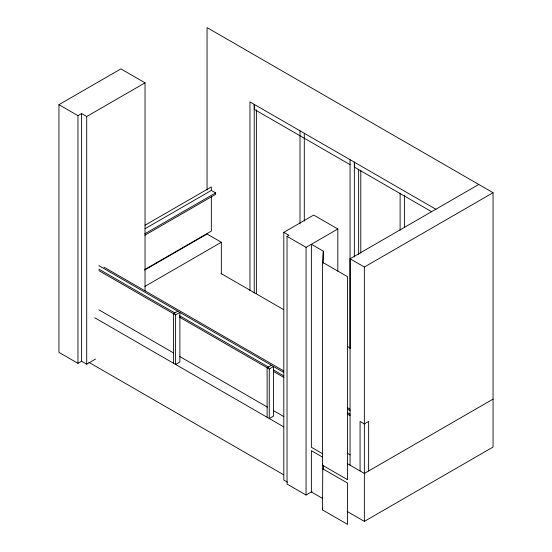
<?xml version="1.0" encoding="UTF-8"?>
<svg xmlns="http://www.w3.org/2000/svg" width="552" height="552" viewBox="0 0 552 552"><rect width="100%" height="100%" fill="white"/><g stroke="black" fill="none" stroke-linecap="round" stroke-linejoin="round"><path stroke-width="0.83" d="M254.244 293.057L254.244 104.383L254.244 109.337L350.058 164.655M256.39 293.533L256.39 109.82M300.005 223.843L300.005 130.803M304.297 221.152L304.297 133.28M350.058 348.374L350.058 159.7M354.349 256.942L354.349 162.178L354.349 167.132L431.588 211.726M358.634 254.465L358.634 169.174M360.78 253.113L360.78 170.313M400.11 230.163L400.11 193.117M404.395 227.472L404.395 195.594M322.52 262.248L347.581 276.711L347.581 479.722L322.52 465.253L322.52 262.248L323.313 251.16L311.383 244.267L311.383 447.279L322.568 453.737M322.52 465.253L322.644 463.549M322.52 468.648L347.581 483.117L347.581 524.4L322.52 509.931L322.761 465.239M322.52 509.931L322.644 508.226M95.572 359.076L86.705 364.189L81.599 361.236L77.956 363.34L58.94 352.362L58.94 104.673L120.909 68.896L145.038 82.828L145.038 290.952M58.94 104.673L77.956 115.651L81.599 113.553L86.705 116.5L145.038 82.828M145.045 225.223L211.347 186.942L211.347 190.343M145.045 228.707L211.347 190.426L215.639 192.903L215.639 194.373L144.865 235.235M144.865 233.765L215.639 192.903M145.045 269.383L211.347 231.102L211.347 196.284M144.569 270.087L207.055 234.007L221.359 242.259L221.359 273.93M144.845 286.44L221.359 242.259M287.447 482.131L283.797 480.019L283.797 232.337L313.702 215.066L337.831 228.997L337.831 271.142M311.97 491.618L306.056 495.027L287.04 484.049L287.04 236.366L288.903 235.283L283.797 232.337M177.744 311.197L173.452 313.674L173.452 363.216M175.598 314.916L179.883 312.439L179.883 361.974L175.598 364.451L175.598 314.916L98.87 270.618M287.04 236.366L306.056 247.344L337.831 228.997M350.058 465.177L350.058 258.771L478.756 184.465M350.058 258.771L364.354 267.03L493.06 192.724L493.06 447.058L364.354 521.364L347.18 511.449M271.405 365.279L267.12 367.756L267.12 417.291M269.259 368.991L273.55 366.514L273.55 416.049L269.259 418.526L269.259 368.991L179.407 317.117M493.06 399.13L364.354 473.43L347.18 463.514M493.06 192.724L207.055 27.6L207.055 190.143M436.046 209.346L249.959 101.906L249.959 290.58M221.041 273.495L283.687 309.665M347.822 346.69L350.058 347.988M103.9 267.099L283.631 370.861M347.767 407.887L350.002 409.184M98.87 265.664L283.818 372.441M347.208 409.039L350.189 410.764M98.87 269.141L174.936 313.06M179.407 315.64L268.9 367.308M273.378 369.895L283.818 375.919M347.208 412.517L350.189 414.241M273.378 371.365L283.818 377.396M347.208 413.993L350.189 415.711M98.87 309.817L173.445 352.873M179.407 356.323L267.409 407.128M273.378 410.571L283.818 416.601M347.208 453.199L350.189 454.917M94.785 317.793L283.707 426.868M322.568 457.132L311.383 450.673L311.383 491.956L322.568 498.415M88.81 362.278L283.707 474.803M368.646 470.953L368.646 421.417L364.354 423.895L360.07 421.417L360.07 470.953M364.354 267.03L364.354 521.364M323.313 251.16L323.313 263.2M323.313 465.301L323.313 469.6M306.056 247.344L306.056 495.027M86.705 116.5L86.705 364.189M81.599 113.553L81.599 361.236M77.956 115.651L77.956 363.34"/></g></svg>
